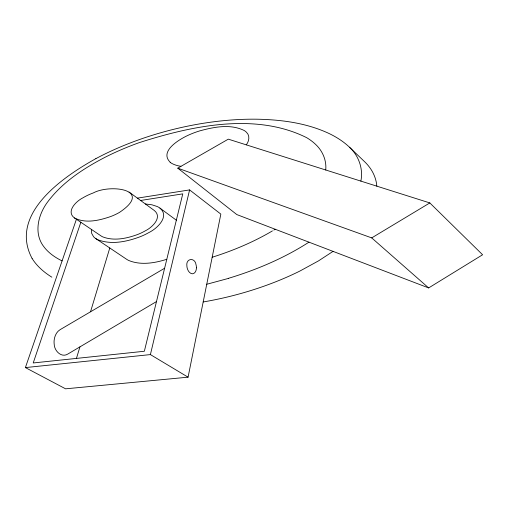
<?xml version="1.0" encoding="UTF-8"?>
<svg xmlns="http://www.w3.org/2000/svg" width="508" height="508" viewBox="0 0 508 508"><rect width="100%" height="100%" fill="white"/><g stroke="black" fill="none" stroke-linecap="round" stroke-linejoin="round"><path stroke-width="0.76" d="M325.73 169.989C326.695 160.553 322.688 151.092 315.855 144.634A65.367 37.738 0 0 0 306.769 137.725C255.353 111.963 191.205 125.978 139.154 142.665A256.845 148.292 0 0 0 104.813 157.404C83.712 168.383 63.094 181.788 48.457 200.889C38.367 213.652 33.045 233.21 44.113 247.059A65.761 37.967 0 0 0 61.1 260.407L62.097 260.896M360.87 181.108C363.442 168.7 358.623 155.531 349.326 147.085L364.433 161.544A81.553 47.085 0 0 1 368.116 165.481C373.005 171.291 376.25 178.556 376.834 186.163M91.542 229.495L91.662 233.356L93.561 236.709A16.916 9.766 0 0 0 95.726 238.557L126.613 259.277A17.837 10.3 0 0 0 128.867 260.541C140.976 265.462 154.718 263.1 166.795 259.29M76.41 219.266L25.4 367.589L65.583 388.823L188.074 377.177L220.84 214.109L189.598 189.909L137.408 198.139M25.4 367.589L150.4 354.59L189.598 189.909M76.441 358.407L79.921 346.894M90.519 311.798L109.785 247.993M80.848 222.269L33.223 362.96L144.348 351.257L182.766 193.865L140.602 200.476M246.259 144.85C249.111 141.376 250.152 135.706 246.545 132.359A16.872 9.741 0 0 0 244.215 130.512C230.295 123.622 213.76 127.038 199.46 130.962A75.876 43.809 0 0 0 186.557 136.03C178.238 140.1 159.207 151.657 170.294 162.319M333.051 251.377L318.484 260.896L299.942 271.024A278.568 160.833 0 0 1 272.047 283.216C249.784 291.7 226.676 297.961 203.187 301.962M428.644 287.934L482.6 254.762L429.825 202.927L228.295 139.16L177.781 168.161L236.798 214.566L428.644 287.934L371.716 237.896L177.781 168.161M275.19 229.248L274.669 229.565M274.326 229.775L273.806 230.086M371.716 237.896L429.825 202.927M156.477 301.568L67.78 354.076C61.309 358.077 54.305 350.717 54.204 344.253A53.67 30.988 0 0 1 54.159 340.227C54.585 336.144 56.452 331.883 60.077 329.686L164.611 268.249M95.879 158.629C63.062 176.86 8.439 214.103 32.099 258.464M212.173 257.251L216.491 255.861A254.343 146.844 0 0 0 272.402 230.911M228.517 278.39L206.743 284.27M145.39 203.975L151.905 204.8L157.226 206.521A16.916 9.766 0 0 1 159.931 208.109L176.333 220.205M150.4 354.59L188.074 377.177M74.435 217.932C85.681 223.831 99.327 220.421 110.693 216.535A57.296 33.077 0 0 0 119.475 212.401C153.911 189.306 110.16 183.877 93.409 192.881A57.106 32.969 0 0 0 82.842 197.879C76.283 201.111 65.716 211.417 74.435 217.932L100.946 235.858A14.135 8.16 0 0 0 102.908 236.944C114.237 241.256 126.937 238.449 137.922 234.385A54.229 31.312 0 0 0 145.415 230.759C152.121 227.501 162.757 217.437 154.362 210.541L129.089 192.056M159.931 208.109C170.066 216.503 156.991 228.67 148.876 232.556A65.234 37.662 0 0 1 140.481 236.62C127.165 241.618 111.716 245.072 97.961 239.801A16.986 9.811 0 0 1 95.726 238.557M348.99 146.768L348.939 146.723A92.964 53.677 0 0 0 328.486 133.236C306.286 122.98 281.553 119.698 257.302 119.209A164.579 95.021 0 0 0 238.55 119.551C215.532 120.733 192.665 124.435 170.345 130.143A265.487 153.276 0 0 0 138.163 140.018A278.34 160.699 0 0 0 95.879 158.629M51.867 277.184A93.472 53.969 0 0 1 32.112 258.464M180.931 166.306A20.104 11.608 0 0 1 170.148 162.389M308.953 242.157A284.175 164.071 0 0 1 228.46 278.327M196.418 267.805C196.425 270.148 195.453 273.266 192.805 273.729A1.791 1.035 0 0 1 192.075 273.736C189.376 273.323 187.833 270.51 187.204 268.097A33.191 19.164 0 0 1 186.881 265.887C185.649 258.267 195.136 256.965 196.075 264.928A33.179 19.152 0 0 1 196.406 267.106L196.418 267.805"/></g></svg>
